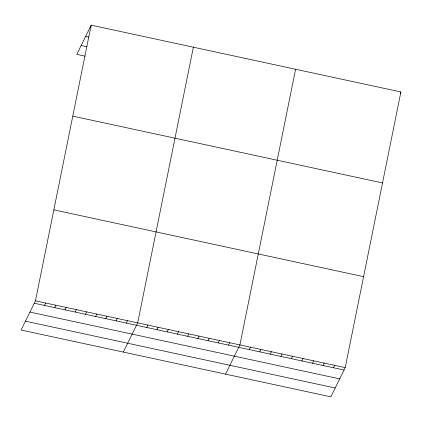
<?xml version="1.0" encoding="UTF-8"?>
<svg xmlns="http://www.w3.org/2000/svg" width="422" height="422" viewBox="0 0 422 422"><rect width="100%" height="100%" fill="white"/><g stroke="black" fill="none" stroke-linecap="round" stroke-linejoin="round"><path stroke-width="0.63" d="M35.469 300.833L91.157 25.162L400.9 91.964L345.212 367.641L330.843 396.838L21.1 330.036L35.469 300.833L345.212 367.641M193.371 47.206L137.683 322.877L123.314 352.08M295.585 69.25L239.902 344.927L225.533 374.124M91.157 25.162L76.788 54.359L85.091 56.152M44.516 305.428L45.692 303.038M54.733 307.633L55.91 305.243M64.956 309.838L66.133 307.448M75.179 312.043L76.356 309.653M85.402 314.248L86.579 311.858M95.62 316.453L96.796 314.063M105.843 318.657L107.019 316.268M116.066 320.862L117.242 318.473M126.289 323.067L127.465 320.678M146.729 327.472L147.906 325.082M156.952 329.677L158.129 327.287M167.175 331.882L168.346 329.492M177.393 334.087L178.569 331.697M187.616 336.292L188.792 333.902M197.839 338.497L199.015 336.107M208.057 340.702L209.233 338.312M218.279 342.907L219.456 340.517M228.502 345.112L229.679 342.722M249.254 349.585L250.431 347.195M259.788 351.858L260.965 349.469M270.317 354.127L271.494 351.737M400.193 93.399L400.9 91.964M280.852 356.4L282.023 354.011M291.38 358.674L292.557 356.284M301.909 360.942L303.086 358.552M312.444 363.215L313.62 360.826M322.972 365.484L324.149 363.094M333.507 367.757L334.683 365.368M89.981 27.551L91.257 27.826M85.624 36.398L88.82 37.089M81.14 45.513L86.89 46.752M72.779 116.134L382.522 182.937M53.847 209.861L363.59 276.668M34.293 303.223L344.036 370.031M29.941 312.074L339.684 378.877M25.452 321.189L335.2 387.992"/></g></svg>
